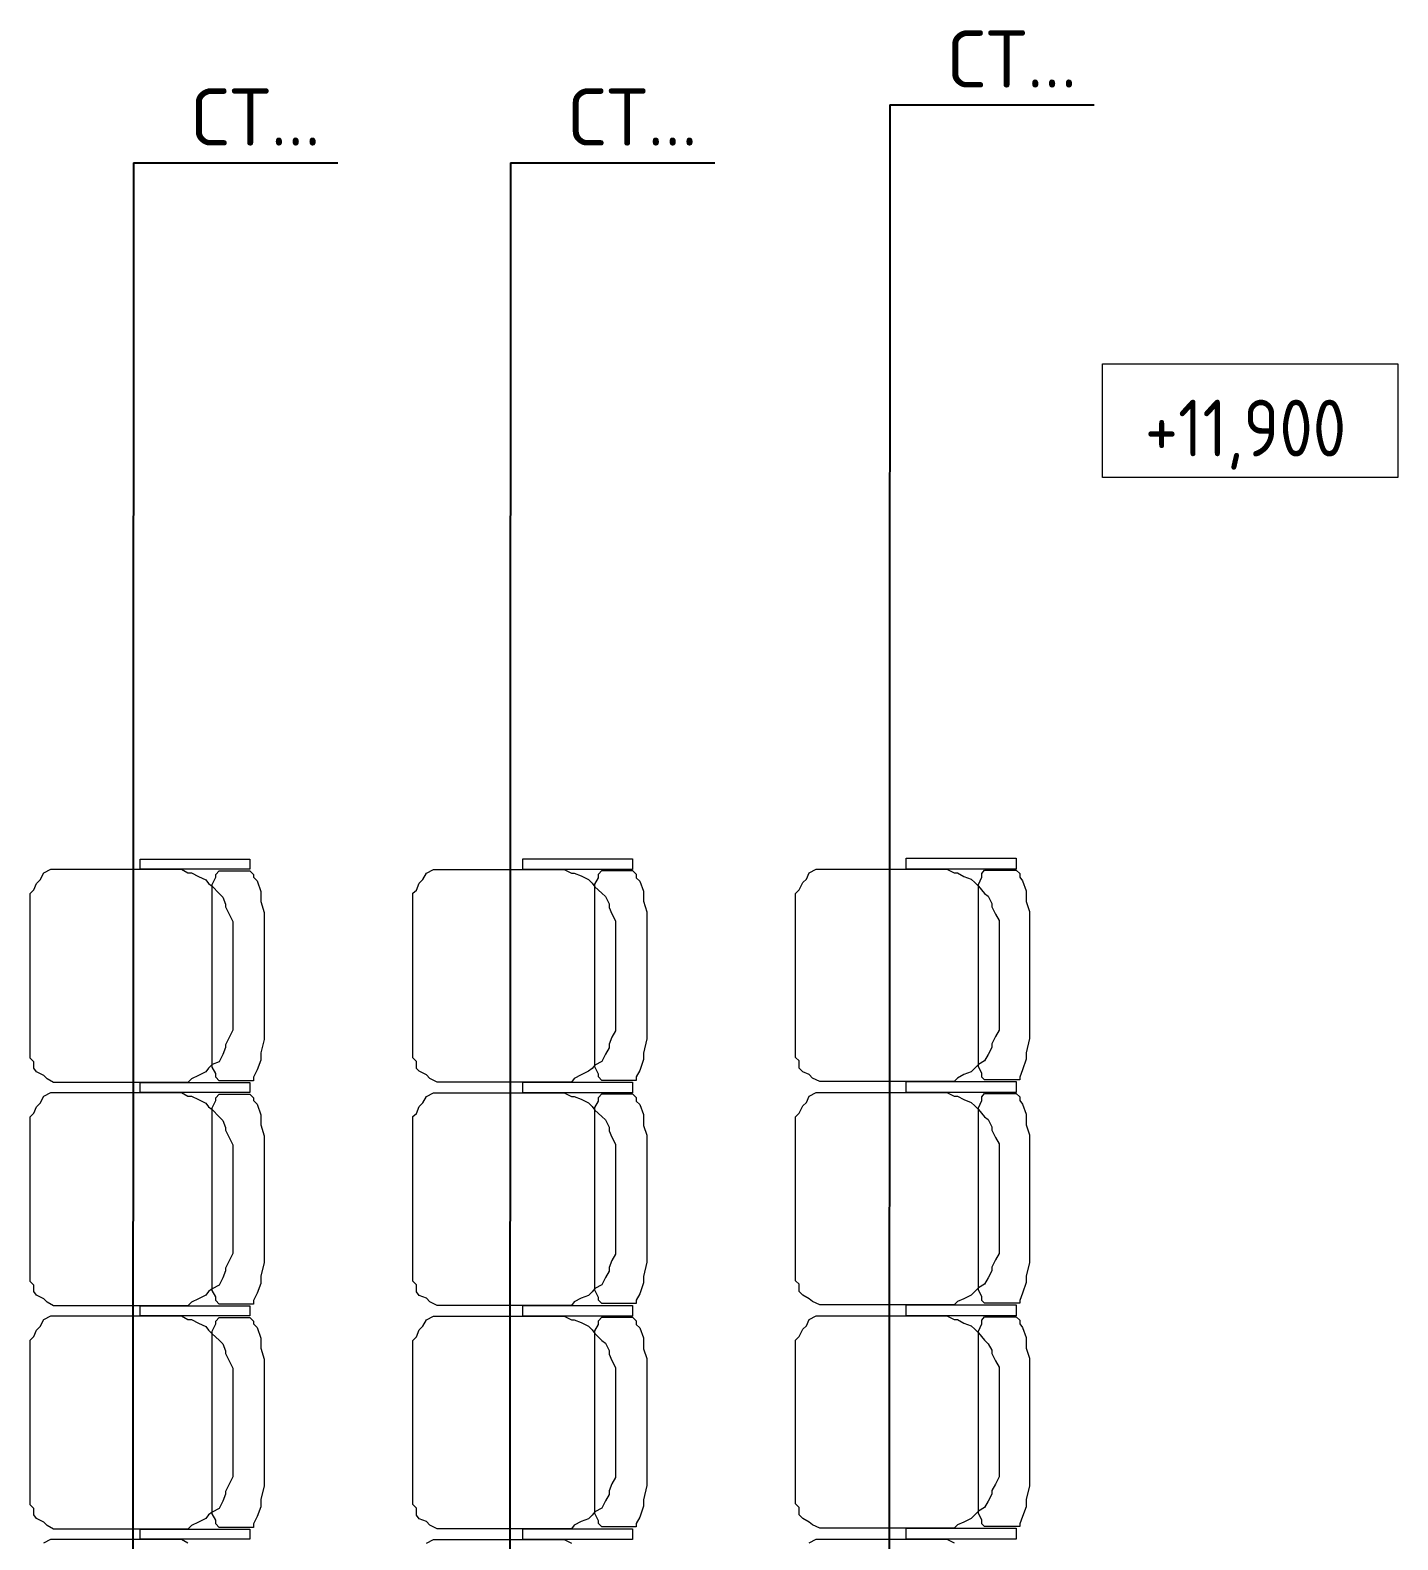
# Model space of a CAD drawing. Header units: millimetres. Extents: x 3050 to 430575, y -569542 to 36130.
# Drawn here: x 307446 to 310457, y -468311 to -464987 of the extents above; entities that cross this region are included whole.
import ezdxf

# ---------------------------------------------------------------- set-up
doc = ezdxf.new("R2010")
doc.units = ezdxf.units.MM
doc.layers.add('PDF _Геометрия', color=7, linetype='Continuous')
doc.layers.add('PDF _Текст', color=7, linetype='Continuous')
doc.layers.add('Аннотация', color=7, linetype='Continuous', lineweight=9)
doc.layers.add('Отметки', color=7, linetype='Continuous', lineweight=9)
doc.styles.add('GOST Common_1', font='GOST_Common.ttf', dxfattribs={"width": 0.9, "height": 350})
doc.styles.add('PDF ISOCPEUR', font='isocpeur.ttf')

# ---------------------------------------------------------------- blocks, each defined once
blk = doc.blocks.new('Высотные отметки - Рамка-12095-План 4-го этажа')
at = {"layer": 'Аннотация', "lineweight": 20}
for p, q in [((-6.5, 0), (-6.5, 5)), ((-6.5, 5), (6.5, 5)), ((6.5, 5), (6.5, 0)), ((6.5, 0), (-6.5, 0))]:
    blk.add_line(p, q, dxfattribs=at)
blk = doc.blocks.new('ТХ3 4 этаж')
at = {"color": 5, "lineweight": 25}
for p, q in [((35145.7, -46254.3), (35137.9, -59795.8)), ((35145.7, -46254.3), (36045.7, -46254.3)), ((31814.8, -46510), (31806.9, -60051.5)), ((31814.8, -46510), (32714.8, -46510)), ((33474.8, -46510), (33466.9, -60051.5)), ((33474.8, -46510), (34374.8, -46510))]:
    blk.add_line(p, q, dxfattribs=at)
at = {"layer": 'PDF _Геометрия', "color": 5, "lineweight": 9}
for points in [[(31843.3, -49576.1), (32327, -49576.1), (32327, -49619.7), (31843.3, -49619.7)], [(33528.6, -49574.2), (34012.3, -49574.2), (34012.3, -49621.8), (33528.6, -49621.8)], [(35217.8, -49572.1), (35701.6, -49572.1), (35701.6, -49619.7), (35217.8, -49619.7)], [(31359.5, -50194.7), (31359.5, -49726.8), (31375.3, -49710.9), (31387.2, -49683.1), (31403.1, -49667.3), (31419, -49635.6), (31450.7, -49619.7), (31478.4, -49619.7), (31494.3, -49619.7), (31966.2, -49619.7), (31993.9, -49619.7), (32025.7, -49619.7), (32053.4, -49635.6), (32069.3, -49635.6), (32101, -49651.4), (32132.7, -49667.3), (32144.6, -49683.1), (32160.5, -49695), (32192.2, -49726.8), (32208.1, -49742.6), (32220, -49774.4), (32220, -49786.3), (32235.8, -49818), (32251.7, -49849.7), (32251.7, -49877.5), (32251.7, -49909.2), (32251.7, -50107.4), (32251.7, -50285.9), (32251.7, -50301.8), (32251.7, -50329.5), (32235.8, -50361.2), (32220, -50393), (32220, -50404.9), (32208.1, -50436.6), (32192.2, -50468.3), (32160.5, -50480.2), (32144.6, -50496.1), (32132.7, -50511.9), (32101, -50527.8), (32069.3, -50543.6), (32053.4, -50559.5), (32025.7, -50559.5), (31993.9, -50559.5), (31966.2, -50559.5), (31494.3, -50559.5), (31462.6, -50559.5), (31434.8, -50543.6), (31419, -50527.8), (31387.2, -50511.9), (31375.3, -50496.1), (31375.3, -50468.3), (31359.5, -50452.4), (31359.5, -50420.7)], [(32160.5, -49821.9), (32160.5, -49687.1), (32176.4, -49655.4), (32176.4, -49643.5), (32192.2, -49627.6), (32208.1, -49627.6), (32327, -49627.6), (32342.9, -49643.5), (32342.9, -49655.4), (32358.8, -49671.3), (32374.6, -49718.8), (32374.6, -49762.5), (32390.5, -49810), (32390.5, -49853.7), (32390.5, -49913.1), (32390.5, -50262.1), (32390.5, -50321.6), (32390.5, -50369.2), (32374.6, -50428.6), (32374.6, -50460.4), (32358.8, -50504), (32342.9, -50535.7), (32342.9, -50551.6), (32327, -50551.6), (32208.1, -50551.6), (32192.2, -50551.6), (32176.4, -50535.7), (32176.4, -50519.9), (32160.5, -50492.1), (32160.5, -50460.4), (32160.5, -50428.6), (32160.5, -50353.3)], [(33044.8, -50192.8), (33044.8, -49724.9), (33060.6, -49713), (33072.5, -49681.3), (33088.4, -49665.4), (33104.3, -49637.6), (33136, -49621.8), (33163.7, -49621.8), (33179.6, -49621.8), (33651.5, -49621.8), (33679.3, -49621.8), (33711, -49621.8), (33742.7, -49637.6), (33754.6, -49637.6), (33786.3, -49649.5), (33818, -49665.4), (33833.9, -49681.3), (33845.8, -49697.1), (33877.5, -49724.9), (33893.4, -49740.7), (33909.2, -49772.5), (33909.2, -49788.3), (33921.1, -49816.1), (33937, -49847.8), (33937, -49879.5), (33937, -49907.3), (33937, -50105.6), (33937, -50284), (33937, -50299.9), (33937, -50331.6), (33921.1, -50359.4), (33909.2, -50391.1), (33909.2, -50406.9), (33893.4, -50434.7), (33877.5, -50466.4), (33845.8, -50482.3), (33833.9, -50498.1), (33818, -50510), (33786.3, -50525.9), (33754.6, -50541.8), (33742.7, -50557.6), (33711, -50557.6), (33679.3, -50557.6), (33651.5, -50557.6), (33179.6, -50557.6), (33151.9, -50557.6), (33120.1, -50541.8), (33104.3, -50525.9), (33072.5, -50510), (33060.6, -50498.1), (33060.6, -50466.4), (33044.8, -50450.6), (33044.8, -50422.8)], [(33845.8, -49824), (33845.8, -49685.2), (33861.7, -49657.5), (33861.7, -49641.6), (33877.5, -49625.7), (33893.4, -49625.7), (34012.3, -49625.7), (34028.2, -49641.6), (34028.2, -49657.5), (34044.1, -49673.3), (34059.9, -49717), (34059.9, -49760.6), (34075.8, -49808.2), (34075.8, -49851.8), (34075.8, -49915.2), (34075.8, -50264.2), (34075.8, -50323.7), (34075.8, -50367.3), (34059.9, -50430.7), (34059.9, -50458.5), (34044.1, -50506.1), (34028.2, -50533.8), (34028.2, -50549.7), (34012.3, -50549.7), (33893.4, -50549.7), (33877.5, -50549.7), (33861.7, -50533.8), (33861.7, -50521.9), (33845.8, -50490.2), (33845.8, -50458.5), (33845.8, -50430.7), (33845.8, -50351.4)], [(34730.1, -50190.7), (34730.1, -49726.8), (34745.9, -49710.9), (34761.8, -49679.2), (34777.7, -49663.3), (34789.6, -49635.6), (34821.3, -49619.7), (34853, -49619.7), (34868.9, -49619.7), (35336.8, -49619.7), (35368.5, -49619.7), (35396.3, -49619.7), (35428, -49635.6), (35443.9, -49635.6), (35471.6, -49651.4), (35503.3, -49663.3), (35519.2, -49679.2), (35535.1, -49695), (35562.8, -49726.8), (35578.7, -49738.7), (35594.5, -49770.4), (35594.5, -49786.3), (35610.4, -49818), (35626.3, -49845.7), (35626.3, -49877.5), (35626.3, -49905.2), (35626.3, -50107.4), (35626.3, -50281.9), (35626.3, -50297.8), (35626.3, -50329.5), (35610.4, -50357.3), (35594.5, -50389), (35594.5, -50404.9), (35578.7, -50436.6), (35562.8, -50464.3), (35535.1, -50480.2), (35519.2, -50496.1), (35503.3, -50511.9), (35471.6, -50523.8), (35443.9, -50539.7), (35428, -50555.5), (35396.3, -50555.5), (35368.5, -50555.5), (35336.8, -50555.5), (34868.9, -50555.5), (34837.2, -50555.5), (34805.4, -50539.7), (34789.6, -50523.8), (34761.8, -50511.9), (34745.9, -50496.1), (34745.9, -50464.3), (34730.1, -50448.5), (34730.1, -50420.7)], [(35535.1, -49821.9), (35535.1, -49687.1), (35550.9, -49655.4), (35550.9, -49639.5), (35562.8, -49623.7), (35578.7, -49623.7), (35701.6, -49623.7), (35717.5, -49639.5), (35717.5, -49655.4), (35729.4, -49671.3), (35745.2, -49714.9), (35745.2, -49762.5), (35761.1, -49806.1), (35761.1, -49853.7), (35761.1, -49913.1), (35761.1, -50262.1), (35761.1, -50321.6), (35761.1, -50365.2), (35745.2, -50428.6), (35745.2, -50456.4), (35729.4, -50504), (35717.5, -50535.7), (35717.5, -50547.6), (35701.6, -50547.6), (35578.7, -50547.6), (35562.8, -50547.6), (35550.9, -50535.7), (35550.9, -50519.9), (35535.1, -50488.1), (35535.1, -50456.4), (35535.1, -50428.6), (35535.1, -50353.3)], [(31843.3, -50559.5), (32327, -50559.5), (32327, -50603.1), (31843.3, -50603.1)], [(33528.6, -50557.6), (34012.3, -50557.6), (34012.3, -50605.2), (33528.6, -50605.2)], [(35217.8, -50555.5), (35701.6, -50555.5), (35701.6, -50603.1), (35217.8, -50603.1)], [(31359.5, -51178.1), (31359.5, -50710.2), (31375.3, -50694.3), (31387.2, -50666.6), (31403.1, -50650.7), (31419, -50619), (31450.7, -50603.1), (31478.4, -50603.1), (31494.3, -50603.1), (31966.2, -50603.1), (31993.9, -50603.1), (32025.7, -50603.1), (32053.4, -50619), (32069.3, -50619), (32101, -50634.8), (32132.7, -50650.7), (32144.6, -50666.6), (32160.5, -50678.5), (32192.2, -50710.2), (32208.1, -50726.1), (32220, -50757.8), (32220, -50769.7), (32235.8, -50801.4), (32251.7, -50833.1), (32251.7, -50860.9), (32251.7, -50892.6), (32251.7, -51090.9), (32251.7, -51269.3), (32251.7, -51285.2), (32251.7, -51312.9), (32235.8, -51344.7), (32220, -51376.4), (32220, -51388.3), (32208.1, -51420), (32192.2, -51451.7), (32160.5, -51467.6), (32144.6, -51479.5), (32132.7, -51495.3), (32101, -51511.2), (32069.3, -51527.1), (32053.4, -51542.9), (32025.7, -51542.9), (31993.9, -51542.9), (31966.2, -51542.9), (31494.3, -51542.9), (31462.6, -51542.9), (31434.8, -51527.1), (31419, -51511.2), (31387.2, -51495.3), (31375.3, -51479.5), (31375.3, -51451.7), (31359.5, -51435.9), (31359.5, -51404.1)], [(32160.5, -50805.4), (32160.5, -50670.5), (32176.4, -50638.8), (32176.4, -50626.9), (32192.2, -50611.1), (32208.1, -50611.1), (32327, -50611.1), (32342.9, -50626.9), (32342.9, -50638.8), (32358.8, -50654.7), (32374.6, -50702.3), (32374.6, -50745.9), (32390.5, -50793.5), (32390.5, -50837.1), (32390.5, -50896.6), (32390.5, -51245.5), (32390.5, -51309), (32390.5, -51352.6), (32374.6, -51412.1), (32374.6, -51443.8), (32358.8, -51487.4), (32342.9, -51519.1), (32342.9, -51535), (32327, -51535), (32208.1, -51535), (32192.2, -51535), (32176.4, -51519.1), (32176.4, -51503.3), (32160.5, -51475.5), (32160.5, -51443.8), (32160.5, -51412.1), (32160.5, -51336.7)], [(33044.8, -51176.2), (33044.8, -50708.3), (33060.6, -50696.4), (33072.5, -50664.7), (33088.4, -50648.8), (33104.3, -50621.1), (33136, -50605.2), (33163.7, -50605.2), (33179.6, -50605.2), (33651.5, -50605.2), (33679.3, -50605.2), (33711, -50605.2), (33742.7, -50621.1), (33754.6, -50621.1), (33786.3, -50633), (33818, -50648.8), (33833.9, -50664.7), (33845.8, -50680.6), (33877.5, -50708.3), (33893.4, -50724.2), (33909.2, -50755.9), (33909.2, -50771.8), (33921.1, -50799.5), (33937, -50831.2), (33937, -50863), (33937, -50890.7), (33937, -51089), (33937, -51267.4), (33937, -51283.3), (33937, -51315), (33921.1, -51342.8), (33909.2, -51374.5), (33909.2, -51390.4), (33893.4, -51418.1), (33877.5, -51449.8), (33845.8, -51465.7), (33833.9, -51481.6), (33818, -51497.4), (33786.3, -51509.3), (33754.6, -51525.2), (33742.7, -51541), (33711, -51541), (33679.3, -51541), (33651.5, -51541), (33179.6, -51541), (33151.9, -51541), (33120.1, -51525.2), (33104.3, -51509.3), (33072.5, -51497.4), (33060.6, -51481.6), (33060.6, -51449.8), (33044.8, -51434), (33044.8, -51406.2)], [(33845.8, -50807.4), (33845.8, -50668.7), (33861.7, -50640.9), (33861.7, -50625), (33877.5, -50609.2), (33893.4, -50609.2), (34012.3, -50609.2), (34028.2, -50625), (34028.2, -50640.9), (34044.1, -50656.8), (34059.9, -50700.4), (34059.9, -50748), (34075.8, -50791.6), (34075.8, -50835.2), (34075.8, -50898.6), (34075.8, -51247.6), (34075.8, -51307.1), (34075.8, -51350.7), (34059.9, -51414.2), (34059.9, -51441.9), (34044.1, -51489.5), (34028.2, -51517.3), (34028.2, -51533.1), (34012.3, -51533.1), (33893.4, -51533.1), (33877.5, -51533.1), (33861.7, -51517.3), (33861.7, -51505.4), (33845.8, -51473.6), (33845.8, -51441.9), (33845.8, -51414.2), (33845.8, -51338.8)], [(34730.1, -51174.1), (34730.1, -50710.2), (34745.9, -50694.3), (34761.8, -50662.6), (34777.7, -50646.7), (34789.6, -50619), (34821.3, -50603.1), (34853, -50603.1), (34868.9, -50603.1), (35336.8, -50603.1), (35368.5, -50603.1), (35396.3, -50603.1), (35428, -50619), (35443.9, -50619), (35471.6, -50634.8), (35503.3, -50646.7), (35519.2, -50662.6), (35535.1, -50678.5), (35562.8, -50710.2), (35578.7, -50722.1), (35594.5, -50753.8), (35594.5, -50769.7), (35610.4, -50801.4), (35626.3, -50829.2), (35626.3, -50860.9), (35626.3, -50892.6), (35626.3, -51090.9), (35626.3, -51265.4), (35626.3, -51281.2), (35626.3, -51312.9), (35610.4, -51340.7), (35594.5, -51372.4), (35594.5, -51388.3), (35578.7, -51420), (35562.8, -51447.8), (35535.1, -51463.6), (35519.2, -51479.5), (35503.3, -51495.3), (35471.6, -51511.2), (35443.9, -51523.1), (35428, -51539), (35396.3, -51539), (35368.5, -51539), (35336.8, -51539), (34868.9, -51539), (34837.2, -51539), (34805.4, -51523.1), (34789.6, -51511.2), (34761.8, -51495.3), (34745.9, -51479.5), (34745.9, -51447.8), (34730.1, -51431.9), (34730.1, -51404.1)], [(35535.1, -50805.4), (35535.1, -50670.5), (35550.9, -50638.8), (35550.9, -50623), (35562.8, -50607.1), (35578.7, -50607.1), (35701.6, -50607.1), (35717.5, -50623), (35717.5, -50638.8), (35729.4, -50654.7), (35745.2, -50698.3), (35745.2, -50745.9), (35761.1, -50789.5), (35761.1, -50837.1), (35761.1, -50896.6), (35761.1, -51245.5), (35761.1, -51305), (35761.1, -51352.6), (35745.2, -51412.1), (35745.2, -51439.8), (35729.4, -51487.4), (35717.5, -51519.1), (35717.5, -51531), (35701.6, -51531), (35578.7, -51531), (35562.8, -51531), (35550.9, -51519.1), (35550.9, -51503.3), (35535.1, -51471.6), (35535.1, -51439.8), (35535.1, -51412.1), (35535.1, -51336.7)], [(31843.3, -51542.9), (32327, -51542.9), (32327, -51586.6), (31843.3, -51586.6)], [(33528.6, -51541), (34012.3, -51541), (34012.3, -51588.6), (33528.6, -51588.6)], [(35217.8, -51539), (35701.6, -51539), (35701.6, -51586.6), (35217.8, -51586.6)], [(31359.5, -52161.5), (31359.5, -51693.6), (31375.3, -51677.8), (31387.2, -51650), (31403.1, -51634.1), (31419, -51602.4), (31450.7, -51586.6), (31478.4, -51586.6), (31494.3, -51586.6), (31966.2, -51586.6), (31993.9, -51586.6), (32025.7, -51586.6), (32053.4, -51602.4), (32069.3, -51602.4), (32101, -51618.3), (32132.7, -51634.1), (32144.6, -51650), (32160.5, -51665.9), (32192.2, -51693.6), (32208.1, -51709.5), (32220, -51741.2), (32220, -51753.1), (32235.8, -51784.8), (32251.7, -51816.5), (32251.7, -51844.3), (32251.7, -51876), (32251.7, -52074.3), (32251.7, -52252.7), (32251.7, -52268.6), (32251.7, -52296.4), (32235.8, -52328.1), (32220, -52359.8), (32220, -52371.7), (32208.1, -52403.4), (32192.2, -52435.2), (32160.5, -52451), (32144.6, -52462.9), (32132.7, -52478.8), (32101, -52494.6), (32069.3, -52510.5), (32053.4, -52526.4), (32025.7, -52526.4), (31993.9, -52526.4), (31966.2, -52526.4), (31494.3, -52526.4), (31462.6, -52526.4), (31434.8, -52510.5), (31419, -52494.6), (31387.2, -52478.8), (31375.3, -52462.9), (31375.3, -52435.2), (31359.5, -52419.3), (31359.5, -52387.6)], [(32160.5, -51788.8), (32160.5, -51654), (32176.4, -51622.2), (32176.4, -51610.3), (32192.2, -51594.5), (32208.1, -51594.5), (32327, -51594.5), (32342.9, -51610.3), (32342.9, -51622.2), (32358.8, -51638.1), (32374.6, -51685.7), (32374.6, -51729.3), (32390.5, -51776.9), (32390.5, -51820.5), (32390.5, -51880), (32390.5, -52228.9), (32390.5, -52292.4), (32390.5, -52336), (32374.6, -52395.5), (32374.6, -52427.2), (32358.8, -52470.8), (32342.9, -52502.6), (32342.9, -52518.4), (32327, -52518.4), (32208.1, -52518.4), (32192.2, -52518.4), (32176.4, -52502.6), (32176.4, -52486.7), (32160.5, -52458.9), (32160.5, -52427.2), (32160.5, -52395.5), (32160.5, -52320.2)], [(33044.8, -52159.7), (33044.8, -51695.7), (33060.6, -51679.8), (33072.5, -51648.1), (33088.4, -51632.3), (33104.3, -51604.5), (33136, -51588.6), (33163.7, -51588.6), (33179.6, -51588.6), (33651.5, -51588.6), (33679.3, -51588.6), (33711, -51588.6), (33742.7, -51604.5), (33754.6, -51604.5), (33786.3, -51616.4), (33818, -51632.3), (33833.9, -51648.1), (33845.8, -51664), (33877.5, -51695.7), (33893.4, -51707.6), (33909.2, -51739.3), (33909.2, -51755.2), (33921.1, -51782.9), (33937, -51814.7), (33937, -51846.4), (33937, -51874.1), (33937, -52076.4), (33937, -52250.9), (33937, -52266.7), (33937, -52298.4), (33921.1, -52326.2), (33909.2, -52357.9), (33909.2, -52373.8), (33893.4, -52401.5), (33877.5, -52433.3), (33845.8, -52449.1), (33833.9, -52465), (33818, -52480.9), (33786.3, -52492.7), (33754.6, -52508.6), (33742.7, -52524.5), (33711, -52524.5), (33679.3, -52524.5), (33651.5, -52524.5), (33179.6, -52524.5), (33151.9, -52524.5), (33120.1, -52508.6), (33104.3, -52492.7), (33072.5, -52480.9), (33060.6, -52465), (33060.6, -52433.3), (33044.8, -52417.4), (33044.8, -52389.6)], [(33845.8, -51790.9), (33845.8, -51652.1), (33861.7, -51624.3), (33861.7, -51608.5), (33877.5, -51592.6), (33893.4, -51592.6), (34012.3, -51592.6), (34028.2, -51608.5), (34028.2, -51624.3), (34044.1, -51640.2), (34059.9, -51683.8), (34059.9, -51731.4), (34075.8, -51775), (34075.8, -51818.6), (34075.8, -51882.1), (34075.8, -52231), (34075.8, -52290.5), (34075.8, -52334.1), (34059.9, -52397.6), (34059.9, -52425.3), (34044.1, -52472.9), (34028.2, -52500.7), (34028.2, -52516.5), (34012.3, -52516.5), (33893.4, -52516.5), (33877.5, -52516.5), (33861.7, -52500.7), (33861.7, -52488.8), (33845.8, -52457.1), (33845.8, -52425.3), (33845.8, -52397.6), (33845.8, -52322.2)], [(34730.1, -52157.6), (34730.1, -51693.6), (34745.9, -51677.8), (34761.8, -51646), (34777.7, -51630.2), (34789.6, -51602.4), (34821.3, -51586.6), (34853, -51586.6), (34868.9, -51586.6), (35336.8, -51586.6), (35368.5, -51586.6), (35396.3, -51586.6), (35428, -51602.4), (35443.9, -51602.4), (35471.6, -51618.3), (35503.3, -51630.2), (35519.2, -51646), (35535.1, -51661.9), (35562.8, -51693.6), (35578.7, -51709.5), (35594.5, -51737.2), (35594.5, -51753.1), (35610.4, -51784.8), (35626.3, -51812.6), (35626.3, -51844.3), (35626.3, -51876), (35626.3, -52074.3), (35626.3, -52248.8), (35626.3, -52264.6), (35626.3, -52296.4), (35610.4, -52328.1), (35594.5, -52355.8), (35594.5, -52371.7), (35578.7, -52403.4), (35562.8, -52431.2), (35535.1, -52447), (35519.2, -52462.9), (35503.3, -52478.8), (35471.6, -52494.6), (35443.9, -52506.5), (35428, -52522.4), (35396.3, -52522.4), (35368.5, -52522.4), (35336.8, -52522.4), (34868.9, -52522.4), (34837.2, -52522.4), (34805.4, -52506.5), (34789.6, -52494.6), (34761.8, -52478.8), (34745.9, -52462.9), (34745.9, -52431.2), (34730.1, -52415.3), (34730.1, -52387.6)], [(35535.1, -51788.8), (35535.1, -51654), (35550.9, -51622.2), (35550.9, -51606.4), (35562.8, -51590.5), (35578.7, -51590.5), (35701.6, -51590.5), (35717.5, -51606.4), (35717.5, -51622.2), (35729.4, -51638.1), (35745.2, -51681.7), (35745.2, -51729.3), (35761.1, -51772.9), (35761.1, -51820.5), (35761.1, -51880), (35761.1, -52228.9), (35761.1, -52288.4), (35761.1, -52336), (35745.2, -52395.5), (35745.2, -52427.2), (35729.4, -52470.8), (35717.5, -52502.6), (35717.5, -52514.5), (35701.6, -52514.5), (35578.7, -52514.5), (35562.8, -52514.5), (35550.9, -52502.6), (35550.9, -52486.7), (35535.1, -52455), (35535.1, -52427.2), (35535.1, -52395.5), (35535.1, -52320.2)], [(31843.3, -52526.4), (32327, -52526.4), (32327, -52570), (31843.3, -52570)], [(33528.6, -52524.5), (34012.3, -52524.5), (34012.3, -52572.1), (33528.6, -52572.1)], [(35217.8, -52522.4), (35701.6, -52522.4), (35701.6, -52570), (35217.8, -52570)]]:
    blk.add_lwpolyline(points, close=True, dxfattribs=at)
for points in [[(31419, -52585.8), (31450.7, -52570), (31478.4, -52570), (31494.3, -52570), (31966.2, -52570), (31993.9, -52570), (32025.7, -52570), (32053.4, -52585.8)], [(33104.3, -52587.9), (33136, -52572.1), (33163.7, -52572.1), (33179.6, -52572.1), (33651.5, -52572.1), (33679.3, -52572.1), (33711, -52572.1), (33742.7, -52587.9)], [(34789.6, -52585.8), (34821.3, -52570), (34853, -52570), (34868.9, -52570), (35336.8, -52570), (35368.5, -52570), (35396.3, -52570), (35428, -52585.8)]]:
    blk.add_lwpolyline(points, dxfattribs=at)
at = {"layer": 'Отметки', "color": 5, "lineweight": 20, "xscale": 99.99999999999993, "yscale": 99.99999999999993, "zscale": 99.99999999999993}
blk.add_blockref('Высотные отметки - Рамка-12095-План 4-го этажа', (36732.4, -47894.7), dxfattribs=at)
at = {"layer": 'PDF _Текст', "color": 5, "lineweight": 30, "char_height": 251.7, "attachment_point": 4, "style": 'PDF ISOCPEUR'}
for insert in [(35401.4, -46052.1), (32070.4, -46307.7), (33730.4, -46307.7)]:
    blk.add_mtext('СТ...', dxfattribs=dict(at, insert=insert))
at = {"layer": 'Отметки', "color": 5, "lineweight": 20, "insert": (36268.6, -47552.4), "char_height": 250, "width": 1113.301, "attachment_point": 1, "line_spacing_factor": 1.022761, "style": 'GOST Common_1'}
blk.add_mtext('+11,900', dxfattribs=at)

msp = doc.modelspace()

# ---------------------------------------------------------------- block references
at = {"xscale": 0.5, "yscale": 0.5, "zscale": 0.5}
msp.add_blockref('ТХ3 4 этаж', (291766.25, -442024.29), dxfattribs=at)

doc.saveas('drawing.dxf')
